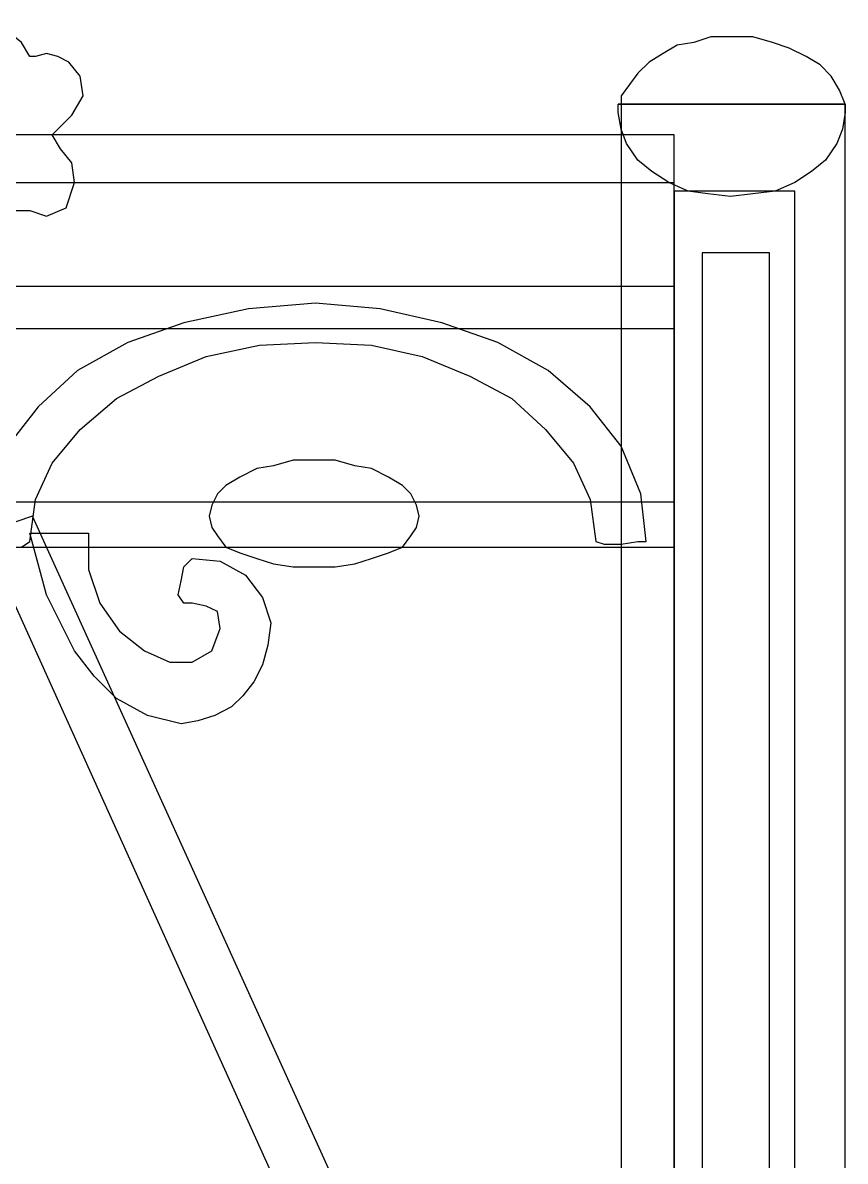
# Model space of a CAD drawing. Header units: centimetres. Extents: x -54 to 52, y -47 to 8.
# Drawn here: x 32.32 to 51.92, y -19.52 to 7.6 of the extents above; entities that cross this region are included whole.
import ezdxf

# ---------------------------------------------------------------- set-up
doc = ezdxf.new("R2010")
doc.units = ezdxf.units.CM
doc.header["$MEASUREMENT"] = 0
doc.layers.add('layer 1', color=7, linetype='Continuous')

msp = doc.modelspace()

# ---------------------------------------------------------------- linework, layer by layer
at = {"layer": 'layer 1', "color": 108}
for points, knots in [([(33.02292, 4.92464), (33.02292, 4.92464), (33.22327, 4.59073), (33.22327, 4.59073), (33.22327, 4.59073), (33.22327, 4.59073), (33.4904, 4.25681), (33.4904, 4.25681), (33.4904, 4.25681), (33.4904, 4.25681), (33.55718, 3.78933), (33.55718, 3.78933), (33.55718, 3.78933), (33.55718, 3.78933), (33.35684, 3.18828), (33.35684, 3.18828), (33.35684, 3.18828), (33.35684, 3.18828), (32.88935, 2.98793), (32.88935, 2.98793), (32.88935, 2.98793), (32.88935, 2.98793), (32.48865, 3.1215), (32.48865, 3.1215), (32.48865, 3.1215), (32.48865, 3.1215), (32.15474, 3.1215), (32.15474, 3.1215), (32.15474, 3.1215), (32.15474, 3.1215), (32.02117, 2.78758), (32.02117, 2.78758), (32.02117, 2.78758), (32.02117, 2.78758), (31.75404, 2.38688), (31.75404, 2.38688), (31.75404, 2.38688), (31.75404, 2.38688), (31.35334, 2.3201), (31.35334, 2.3201), (31.35334, 2.3201), (31.35334, 2.3201), (30.88586, 2.52045), (30.88586, 2.52045), (30.88586, 2.52045), (30.88586, 2.52045), (30.48516, 2.85436), (30.48516, 2.85436), (30.48516, 2.85436), (30.48516, 2.85436), (29.81733, 2.52045), (29.81733, 2.52045), (29.81733, 2.52045), (29.81733, 2.52045), (29.28306, 2.52045), (29.28306, 2.52045), (29.28306, 2.52045), (29.28306, 2.52045), (29.01593, 2.98793), (29.01593, 2.98793), (29.01593, 2.98793), (29.01593, 2.98793), (29.1495, 3.78933), (29.1495, 3.78933), (29.1495, 3.78933), (29.1495, 3.78933), (28.48167, 4.05646), (28.48167, 4.05646), (28.48167, 4.05646), (28.48167, 4.05646), (28.14775, 4.39038), (28.14775, 4.39038), (28.14775, 4.39038), (28.14775, 4.39038), (28.01418, 4.72429), (28.01418, 4.72429), (28.01418, 4.72429), (28.01418, 4.72429), (28.08097, 5.05821), (28.08097, 5.05821), (28.08097, 5.05821), (28.08097, 5.05821), (28.3481, 5.39212), (28.3481, 5.39212), (28.3481, 5.39212), (28.3481, 5.39212), (28.61523, 5.65926), (28.61523, 5.65926), (28.61523, 5.65926), (28.61523, 5.65926), (28.88236, 5.79282), (28.88236, 5.79282), (28.88236, 5.79282), (28.88236, 5.79282), (29.1495, 5.85961), (29.1495, 5.85961), (29.1495, 5.85961), (29.1495, 5.85961), (28.94915, 6.32709), (28.94915, 6.32709), (28.94915, 6.32709), (28.94915, 6.32709), (28.88236, 6.72779), (28.88236, 6.72779), (28.88236, 6.72779), (28.88236, 6.72779), (28.94915, 7.0617), (28.94915, 7.0617), (28.94915, 7.0617), (28.94915, 7.0617), (29.1495, 7.26205), (29.1495, 7.26205), (29.1495, 7.26205), (29.1495, 7.26205), (29.41663, 7.32883), (29.41663, 7.32883), (29.41663, 7.32883), (29.41663, 7.32883), (29.75055, 7.32883), (29.75055, 7.32883), (29.75055, 7.32883), (29.75055, 7.32883), (30.21803, 7.26205), (30.21803, 7.26205), (30.21803, 7.26205), (30.21803, 7.26205), (30.68551, 6.99492), (30.68551, 6.99492), (30.68551, 6.99492), (30.68551, 6.99492), (30.81908, 7.19527), (30.81908, 7.19527), (30.81908, 7.19527), (30.81908, 7.19527), (31.01943, 7.39562), (31.01943, 7.39562), (31.01943, 7.39562), (31.01943, 7.39562), (31.28656, 7.52918), (31.28656, 7.52918), (31.28656, 7.52918), (31.28656, 7.52918), (31.55369, 7.59597), (31.55369, 7.59597), (31.55369, 7.59597), (31.55369, 7.59597), (31.68726, 7.52918), (31.68726, 7.52918), (31.68726, 7.52918), (31.68726, 7.52918), (31.95439, 7.39562), (31.95439, 7.39562), (31.95439, 7.39562), (31.95439, 7.39562), (32.2883, 7.12849), (32.2883, 7.12849), (32.2883, 7.12849), (32.2883, 7.12849), (32.48865, 6.79457), (32.48865, 6.79457), (32.48865, 6.79457), (32.48865, 6.79457), (32.62222, 6.79457), (32.62222, 6.79457), (32.62222, 6.79457), (32.62222, 6.79457), (32.88935, 6.86135), (32.88935, 6.86135), (32.88935, 6.86135), (32.88935, 6.86135), (33.15649, 6.79457), (33.15649, 6.79457), (33.15649, 6.79457), (33.15649, 6.79457), (33.42362, 6.661), (33.42362, 6.661), (33.42362, 6.661), (33.42362, 6.661), (33.69075, 6.32709), (33.69075, 6.32709), (33.69075, 6.32709), (33.69075, 6.32709), (33.75753, 5.85961), (33.75753, 5.85961), (33.75753, 5.85961), (33.75753, 5.85961), (33.4904, 5.39212), (33.4904, 5.39212), (33.4904, 5.39212), (33.4904, 5.39212), (33.02292, 4.92464), (33.02292, 4.92464)], [0, 0, 0, 0, 0.02083333, 0.02083333, 0.02083333, 0.02083333, 0.04166667, 0.04166667, 0.04166667, 0.04166667, 0.0625, 0.0625, 0.0625, 0.0625, 0.08333333, 0.08333333, 0.08333333, 0.08333333, 0.10416667, 0.10416667, 0.10416667, 0.10416667, 0.125, 0.125, 0.125, 0.125, 0.14583333, 0.14583333, 0.14583333, 0.14583333, 0.16666667, 0.16666667, 0.16666667, 0.16666667, 0.1875, 0.1875, 0.1875, 0.1875, 0.20833333, 0.20833333, 0.20833333, 0.20833333, 0.22916667, 0.22916667, 0.22916667, 0.22916667, 0.25, 0.25, 0.25, 0.25, 0.27083333, 0.27083333, 0.27083333, 0.27083333, 0.29166667, 0.29166667, 0.29166667, 0.29166667, 0.3125, 0.3125, 0.3125, 0.3125, 0.33333333, 0.33333333, 0.33333333, 0.33333333, 0.35416667, 0.35416667, 0.35416667, 0.35416667, 0.375, 0.375, 0.375, 0.375, 0.39583333, 0.39583333, 0.39583333, 0.39583333, 0.41666667, 0.41666667, 0.41666667, 0.41666667, 0.4375, 0.4375, 0.4375, 0.4375, 0.45833333, 0.45833333, 0.45833333, 0.45833333, 0.47916667, 0.47916667, 0.47916667, 0.47916667, 0.5, 0.5, 0.5, 0.5, 0.52083333, 0.52083333, 0.52083333, 0.52083333, 0.54166667, 0.54166667, 0.54166667, 0.54166667, 0.5625, 0.5625, 0.5625, 0.5625, 0.58333333, 0.58333333, 0.58333333, 0.58333333, 0.60416667, 0.60416667, 0.60416667, 0.60416667, 0.625, 0.625, 0.625, 0.625, 0.64583333, 0.64583333, 0.64583333, 0.64583333, 0.66666667, 0.66666667, 0.66666667, 0.66666667, 0.6875, 0.6875, 0.6875, 0.6875, 0.70833333, 0.70833333, 0.70833333, 0.70833333, 0.72916667, 0.72916667, 0.72916667, 0.72916667, 0.75, 0.75, 0.75, 0.75, 0.77083333, 0.77083333, 0.77083333, 0.77083333, 0.79166667, 0.79166667, 0.79166667, 0.79166667, 0.8125, 0.8125, 0.8125, 0.8125, 0.83333333, 0.83333333, 0.83333333, 0.83333333, 0.85416667, 0.85416667, 0.85416667, 0.85416667, 0.875, 0.875, 0.875, 0.875, 0.89583333, 0.89583333, 0.89583333, 0.89583333, 0.91666667, 0.91666667, 0.91666667, 0.91666667, 0.9375, 0.9375, 0.9375, 0.9375, 0.95833333, 0.95833333, 0.95833333, 0.95833333, 0.97916667, 0.97916667, 0.97916667, 0.97916667, 1, 1, 1, 1]), ([(49.18444, 7.26205), (49.18444, 7.26205), (49.71871, 7.26205), (49.71871, 7.26205), (49.71871, 7.26205), (49.71871, 7.26205), (50.18619, 7.12849), (50.18619, 7.12849), (50.18619, 7.12849), (50.18619, 7.12849), (50.58689, 6.99492), (50.58689, 6.99492), (50.58689, 6.99492), (50.58689, 6.99492), (50.98758, 6.79457), (50.98758, 6.79457), (50.98758, 6.79457), (50.98758, 6.79457), (51.3215, 6.59422), (51.3215, 6.59422), (51.3215, 6.59422), (51.3215, 6.59422), (51.58863, 6.32709), (51.58863, 6.32709), (51.58863, 6.32709), (51.58863, 6.32709), (51.78898, 5.99317), (51.78898, 5.99317), (51.78898, 5.99317), (51.78898, 5.99317), (51.92255, 5.65926), (51.92255, 5.65926), (51.92255, 5.65926), (51.92255, 5.65926), (51.92255, 5.65926), (51.92255, 5.65926), (51.92255, 5.65926), (51.92255, 5.65926), (51.92255, 5.65926), (51.92255, 5.65926), (51.92255, 5.65926), (51.92255, 5.65926), (51.92255, 5.65926), (51.92255, 5.65926), (51.92255, 5.65926), (51.92255, 5.65926), (51.92255, 5.65926), (51.92255, 5.65926), (51.92255, 5.65926), (51.92255, 5.65926), (46.51311, 5.65926), (46.51311, 5.65926), (46.51311, 5.65926), (46.51311, 5.65926), (46.5799, 5.65926), (46.5799, 5.65926), (46.5799, 5.65926), (46.5799, 5.65926), (46.5799, 5.72604), (46.5799, 5.72604), (46.5799, 5.72604), (46.5799, 5.72604), (46.5799, 5.79282), (46.5799, 5.79282), (46.5799, 5.79282), (46.5799, 5.79282), (46.5799, 5.85961), (46.5799, 5.85961), (46.5799, 5.85961), (46.5799, 5.85961), (46.78025, 6.12674), (46.78025, 6.12674), (46.78025, 6.12674), (46.78025, 6.12674), (46.9806, 6.39387), (46.9806, 6.39387), (46.9806, 6.39387), (46.9806, 6.39387), (47.24773, 6.661), (47.24773, 6.661), (47.24773, 6.661), (47.24773, 6.661), (47.58164, 6.86135), (47.58164, 6.86135), (47.58164, 6.86135), (47.58164, 6.86135), (47.91556, 7.0617), (47.91556, 7.0617), (47.91556, 7.0617), (47.91556, 7.0617), (48.31626, 7.12849), (48.31626, 7.12849), (48.31626, 7.12849), (48.31626, 7.12849), (48.71696, 7.26205), (48.71696, 7.26205), (48.71696, 7.26205), (48.71696, 7.26205), (49.18444, 7.26205), (49.18444, 7.26205), (49.18444, 7.26205), (49.18444, 7.26205), (49.18444, 7.26205), (49.18444, 7.26205)], [0, 0, 0, 0, 0.03846154, 0.03846154, 0.03846154, 0.03846154, 0.07692308, 0.07692308, 0.07692308, 0.07692308, 0.11538462, 0.11538462, 0.11538462, 0.11538462, 0.15384615, 0.15384615, 0.15384615, 0.15384615, 0.19230769, 0.19230769, 0.19230769, 0.19230769, 0.23076923, 0.23076923, 0.23076923, 0.23076923, 0.26923077, 0.26923077, 0.26923077, 0.26923077, 0.30769231, 0.30769231, 0.30769231, 0.30769231, 0.34615385, 0.34615385, 0.34615385, 0.34615385, 0.38461538, 0.38461538, 0.38461538, 0.38461538, 0.42307692, 0.42307692, 0.42307692, 0.42307692, 0.46153846, 0.46153846, 0.46153846, 0.46153846, 0.5, 0.5, 0.5, 0.5, 0.53846154, 0.53846154, 0.53846154, 0.53846154, 0.57692308, 0.57692308, 0.57692308, 0.57692308, 0.61538462, 0.61538462, 0.61538462, 0.61538462, 0.65384615, 0.65384615, 0.65384615, 0.65384615, 0.69230769, 0.69230769, 0.69230769, 0.69230769, 0.73076923, 0.73076923, 0.73076923, 0.73076923, 0.76923077, 0.76923077, 0.76923077, 0.76923077, 0.80769231, 0.80769231, 0.80769231, 0.80769231, 0.84615385, 0.84615385, 0.84615385, 0.84615385, 0.88461538, 0.88461538, 0.88461538, 0.88461538, 0.92307692, 0.92307692, 0.92307692, 0.92307692, 0.96153846, 0.96153846, 0.96153846, 0.96153846, 1, 1, 1, 1]), ([(51.92255, 5.65926), (51.92255, 5.65926), (46.51311, 5.65926), (46.51311, 5.65926), (46.51311, 5.65926), (46.51311, 5.65926), (46.51311, 5.59247), (46.51311, 5.59247), (46.51311, 5.59247), (46.51311, 5.59247), (46.51311, 5.52569), (46.51311, 5.52569), (46.51311, 5.52569), (46.51311, 5.52569), (46.51311, 5.52569), (46.51311, 5.52569), (46.51311, 5.52569), (46.51311, 5.52569), (46.51311, 5.45891), (46.51311, 5.45891), (46.51311, 5.45891), (46.51311, 5.45891), (46.5799, 5.05821), (46.5799, 5.05821), (46.5799, 5.05821), (46.5799, 5.05821), (46.71346, 4.72429), (46.71346, 4.72429), (46.71346, 4.72429), (46.71346, 4.72429), (46.9806, 4.32359), (46.9806, 4.32359), (46.9806, 4.32359), (46.9806, 4.32359), (47.31451, 4.05646), (47.31451, 4.05646), (47.31451, 4.05646), (47.31451, 4.05646), (47.71521, 3.78933), (47.71521, 3.78933), (47.71521, 3.78933), (47.71521, 3.78933), (48.18269, 3.58898), (48.18269, 3.58898), (48.18269, 3.58898), (48.18269, 3.58898), (48.65017, 3.5222), (48.65017, 3.5222), (48.65017, 3.5222), (48.65017, 3.5222), (49.18444, 3.45541), (49.18444, 3.45541), (49.18444, 3.45541), (49.18444, 3.45541), (49.71871, 3.5222), (49.71871, 3.5222), (49.71871, 3.5222), (49.71871, 3.5222), (50.25297, 3.58898), (50.25297, 3.58898), (50.25297, 3.58898), (50.25297, 3.58898), (50.72045, 3.78933), (50.72045, 3.78933), (50.72045, 3.78933), (50.72045, 3.78933), (51.12115, 4.05646), (51.12115, 4.05646), (51.12115, 4.05646), (51.12115, 4.05646), (51.45507, 4.32359), (51.45507, 4.32359), (51.45507, 4.32359), (51.45507, 4.32359), (51.7222, 4.72429), (51.7222, 4.72429), (51.7222, 4.72429), (51.7222, 4.72429), (51.85577, 5.05821), (51.85577, 5.05821), (51.85577, 5.05821), (51.85577, 5.05821), (51.92255, 5.45891), (51.92255, 5.45891), (51.92255, 5.45891), (51.92255, 5.45891), (51.92255, 5.52569), (51.92255, 5.52569), (51.92255, 5.52569), (51.92255, 5.52569), (51.92255, 5.52569), (51.92255, 5.52569), (51.92255, 5.52569), (51.92255, 5.52569), (51.92255, 5.59247), (51.92255, 5.59247), (51.92255, 5.59247), (51.92255, 5.59247), (51.92255, 5.65926), (51.92255, 5.65926)], [0, 0, 0, 0, 0.04, 0.04, 0.04, 0.04, 0.08, 0.08, 0.08, 0.08, 0.12, 0.12, 0.12, 0.12, 0.16, 0.16, 0.16, 0.16, 0.2, 0.2, 0.2, 0.2, 0.24, 0.24, 0.24, 0.24, 0.28, 0.28, 0.28, 0.28, 0.32, 0.32, 0.32, 0.32, 0.36, 0.36, 0.36, 0.36, 0.4, 0.4, 0.4, 0.4, 0.44, 0.44, 0.44, 0.44, 0.48, 0.48, 0.48, 0.48, 0.52, 0.52, 0.52, 0.52, 0.56, 0.56, 0.56, 0.56, 0.6, 0.6, 0.6, 0.6, 0.64, 0.64, 0.64, 0.64, 0.68, 0.68, 0.68, 0.68, 0.72, 0.72, 0.72, 0.72, 0.76, 0.76, 0.76, 0.76, 0.8, 0.8, 0.8, 0.8, 0.84, 0.84, 0.84, 0.84, 0.88, 0.88, 0.88, 0.88, 0.92, 0.92, 0.92, 0.92, 0.96, 0.96, 0.96, 0.96, 1, 1, 1, 1]), ([(46.5799, 5.65926), (46.5799, 5.65926), (51.92255, 5.65926), (51.92255, 5.65926), (51.92255, 5.65926), (51.92255, 5.65926), (51.92255, -46.63195), (51.92255, -46.63195), (51.92255, -46.63195), (51.92255, -46.63195), (46.5799, -46.63195), (46.5799, -46.63195), (46.5799, -46.63195), (46.5799, -46.63195), (46.5799, 5.65926), (46.5799, 5.65926)], [0, 0, 0, 0, 0.25, 0.25, 0.25, 0.25, 0.5, 0.5, 0.5, 0.5, 0.75, 0.75, 0.75, 0.75, 1, 1, 1, 1]), ([(-49.58783, 4.92464), (-49.58783, 4.92464), (47.84878, 4.92464), (47.84878, 4.92464), (47.84878, 4.92464), (47.84878, 4.92464), (47.84878, 3.78933), (47.84878, 3.78933), (47.84878, 3.78933), (47.84878, 3.78933), (-49.58783, 3.78933), (-49.58783, 3.78933), (-49.58783, 3.78933), (-49.58783, 3.78933), (-49.58783, 4.92464), (-49.58783, 4.92464)], [0, 0, 0, 0, 0.25, 0.25, 0.25, 0.25, 0.5, 0.5, 0.5, 0.5, 0.75, 0.75, 0.75, 0.75, 1, 1, 1, 1]), ([(46.5799, 4.92464), (46.5799, 4.92464), (47.84878, 4.92464), (47.84878, 4.92464), (47.84878, 4.92464), (47.84878, 4.92464), (47.84878, -46.63195), (47.84878, -46.63195), (47.84878, -46.63195), (47.84878, -46.63195), (46.5799, -46.63195), (46.5799, -46.63195), (46.5799, -46.63195), (46.5799, -46.63195), (46.5799, 4.92464), (46.5799, 4.92464)], [0, 0, 0, 0, 0.25, 0.25, 0.25, 0.25, 0.5, 0.5, 0.5, 0.5, 0.75, 0.75, 0.75, 0.75, 1, 1, 1, 1]), ([(-49.58783, 1.31835), (-49.58783, 1.31835), (47.84878, 1.31835), (47.84878, 1.31835), (47.84878, 1.31835), (47.84878, 1.31835), (47.84878, 0.3166), (47.84878, 0.3166), (47.84878, 0.3166), (47.84878, 0.3166), (-49.58783, 0.3166), (-49.58783, 0.3166), (-49.58783, 0.3166), (-49.58783, 0.3166), (-49.58783, 1.31835), (-49.58783, 1.31835)], [0, 0, 0, 0, 0.25, 0.25, 0.25, 0.25, 0.5, 0.5, 0.5, 0.5, 0.75, 0.75, 0.75, 0.75, 1, 1, 1, 1]), ([(39.30053, 0.91765), (39.30053, 0.91765), (40.83655, 0.78409), (40.83655, 0.78409), (40.83655, 0.78409), (40.83655, 0.78409), (42.30578, 0.45017), (42.30578, 0.45017), (42.30578, 0.45017), (42.30578, 0.45017), (43.64144, -0.01731), (43.64144, -0.01731), (43.64144, -0.01731), (43.64144, -0.01731), (44.84354, -0.68514), (44.84354, -0.68514), (44.84354, -0.68514), (44.84354, -0.68514), (45.84528, -1.55332), (45.84528, -1.55332), (45.84528, -1.55332), (45.84528, -1.55332), (46.5799, -2.48829), (46.5799, -2.48829), (46.5799, -2.48829), (46.5799, -2.48829), (47.04738, -3.6236), (47.04738, -3.6236), (47.04738, -3.6236), (47.04738, -3.6236), (47.18095, -4.75891), (47.18095, -4.75891), (47.18095, -4.75891), (47.18095, -4.75891), (47.18095, -4.75891), (47.18095, -4.75891), (47.18095, -4.75891), (47.18095, -4.75891), (47.18095, -4.75891), (47.18095, -4.75891), (47.18095, -4.75891), (47.18095, -4.75891), (47.18095, -4.75891), (47.18095, -4.75891), (47.18095, -4.75891), (47.18095, -4.75891), (47.18095, -4.75891), (47.18095, -4.75891), (47.18095, -4.75891), (47.18095, -4.75891), (46.9806, -4.75891), (46.9806, -4.75891), (46.9806, -4.75891), (46.9806, -4.75891), (46.5799, -4.8257), (46.5799, -4.8257), (46.5799, -4.8257), (46.5799, -4.8257), (46.1792, -4.8257), (46.1792, -4.8257), (46.1792, -4.8257), (46.1792, -4.8257), (45.97885, -4.75891), (45.97885, -4.75891), (45.97885, -4.75891), (45.97885, -4.75891), (45.84528, -3.75717), (45.84528, -3.75717), (45.84528, -3.75717), (45.84528, -3.75717), (45.44458, -2.88899), (45.44458, -2.88899), (45.44458, -2.88899), (45.44458, -2.88899), (44.77675, -2.08759), (44.77675, -2.08759), (44.77675, -2.08759), (44.77675, -2.08759), (43.97535, -1.35297), (43.97535, -1.35297), (43.97535, -1.35297), (43.97535, -1.35297), (42.97361, -0.81871), (42.97361, -0.81871), (42.97361, -0.81871), (42.97361, -0.81871), (41.83829, -0.35123), (41.83829, -0.35123), (41.83829, -0.35123), (41.83829, -0.35123), (40.6362, -0.08409), (40.6362, -0.08409), (40.6362, -0.08409), (40.6362, -0.08409), (39.30053, -0.01731), (39.30053, -0.01731), (39.30053, -0.01731), (39.30053, -0.01731), (37.96487, -0.08409), (37.96487, -0.08409), (37.96487, -0.08409), (37.96487, -0.08409), (36.69599, -0.35123), (36.69599, -0.35123), (36.69599, -0.35123), (36.69599, -0.35123), (35.56068, -0.81871), (35.56068, -0.81871), (35.56068, -0.81871), (35.56068, -0.81871), (34.55893, -1.35297), (34.55893, -1.35297), (34.55893, -1.35297), (34.55893, -1.35297), (33.69075, -2.08759), (33.69075, -2.08759), (33.69075, -2.08759), (33.69075, -2.08759), (33.02292, -2.88899), (33.02292, -2.88899), (33.02292, -2.88899), (33.02292, -2.88899), (32.62222, -3.75717), (32.62222, -3.75717), (32.62222, -3.75717), (32.62222, -3.75717), (32.48865, -4.75891), (32.48865, -4.75891), (32.48865, -4.75891), (32.48865, -4.75891), (32.2883, -4.89248), (32.2883, -4.89248), (32.2883, -4.89248), (32.2883, -4.89248), (31.95439, -4.89248), (31.95439, -4.89248), (31.95439, -4.89248), (31.95439, -4.89248), (31.55369, -4.89248), (31.55369, -4.89248), (31.55369, -4.89248), (31.55369, -4.89248), (31.35334, -4.89248), (31.35334, -4.89248), (31.35334, -4.89248), (31.35334, -4.89248), (31.35334, -4.8257), (31.35334, -4.8257), (31.35334, -4.8257), (31.35334, -4.8257), (31.35334, -4.75891), (31.35334, -4.75891), (31.35334, -4.75891), (31.35334, -4.75891), (31.35334, -4.75891), (31.35334, -4.75891), (31.35334, -4.75891), (31.35334, -4.75891), (31.35334, -4.75891), (31.35334, -4.75891), (31.35334, -4.75891), (31.35334, -4.75891), (31.48691, -3.6236), (31.48691, -3.6236), (31.48691, -3.6236), (31.48691, -3.6236), (31.95439, -2.48829), (31.95439, -2.48829), (31.95439, -2.48829), (31.95439, -2.48829), (32.689, -1.55332), (32.689, -1.55332), (32.689, -1.55332), (32.689, -1.55332), (33.62397, -0.68514), (33.62397, -0.68514), (33.62397, -0.68514), (33.62397, -0.68514), (34.82606, -0.01731), (34.82606, -0.01731), (34.82606, -0.01731), (34.82606, -0.01731), (36.16173, 0.45017), (36.16173, 0.45017), (36.16173, 0.45017), (36.16173, 0.45017), (37.69774, 0.78409), (37.69774, 0.78409), (37.69774, 0.78409), (37.69774, 0.78409), (39.30053, 0.91765), (39.30053, 0.91765)], [0, 0, 0, 0, 0.02083333, 0.02083333, 0.02083333, 0.02083333, 0.04166667, 0.04166667, 0.04166667, 0.04166667, 0.0625, 0.0625, 0.0625, 0.0625, 0.08333333, 0.08333333, 0.08333333, 0.08333333, 0.10416667, 0.10416667, 0.10416667, 0.10416667, 0.125, 0.125, 0.125, 0.125, 0.14583333, 0.14583333, 0.14583333, 0.14583333, 0.16666667, 0.16666667, 0.16666667, 0.16666667, 0.1875, 0.1875, 0.1875, 0.1875, 0.20833333, 0.20833333, 0.20833333, 0.20833333, 0.22916667, 0.22916667, 0.22916667, 0.22916667, 0.25, 0.25, 0.25, 0.25, 0.27083333, 0.27083333, 0.27083333, 0.27083333, 0.29166667, 0.29166667, 0.29166667, 0.29166667, 0.3125, 0.3125, 0.3125, 0.3125, 0.33333333, 0.33333333, 0.33333333, 0.33333333, 0.35416667, 0.35416667, 0.35416667, 0.35416667, 0.375, 0.375, 0.375, 0.375, 0.39583333, 0.39583333, 0.39583333, 0.39583333, 0.41666667, 0.41666667, 0.41666667, 0.41666667, 0.4375, 0.4375, 0.4375, 0.4375, 0.45833333, 0.45833333, 0.45833333, 0.45833333, 0.47916667, 0.47916667, 0.47916667, 0.47916667, 0.5, 0.5, 0.5, 0.5, 0.52083333, 0.52083333, 0.52083333, 0.52083333, 0.54166667, 0.54166667, 0.54166667, 0.54166667, 0.5625, 0.5625, 0.5625, 0.5625, 0.58333333, 0.58333333, 0.58333333, 0.58333333, 0.60416667, 0.60416667, 0.60416667, 0.60416667, 0.625, 0.625, 0.625, 0.625, 0.64583333, 0.64583333, 0.64583333, 0.64583333, 0.66666667, 0.66666667, 0.66666667, 0.66666667, 0.6875, 0.6875, 0.6875, 0.6875, 0.70833333, 0.70833333, 0.70833333, 0.70833333, 0.72916667, 0.72916667, 0.72916667, 0.72916667, 0.75, 0.75, 0.75, 0.75, 0.77083333, 0.77083333, 0.77083333, 0.77083333, 0.79166667, 0.79166667, 0.79166667, 0.79166667, 0.8125, 0.8125, 0.8125, 0.8125, 0.83333333, 0.83333333, 0.83333333, 0.83333333, 0.85416667, 0.85416667, 0.85416667, 0.85416667, 0.875, 0.875, 0.875, 0.875, 0.89583333, 0.89583333, 0.89583333, 0.89583333, 0.91666667, 0.91666667, 0.91666667, 0.91666667, 0.9375, 0.9375, 0.9375, 0.9375, 0.95833333, 0.95833333, 0.95833333, 0.95833333, 0.97916667, 0.97916667, 0.97916667, 0.97916667, 1, 1, 1, 1]), ([(39.30053, -2.8222), (39.30053, -2.8222), (39.76802, -2.8222), (39.76802, -2.8222), (39.76802, -2.8222), (39.76802, -2.8222), (40.2355, -2.95577), (40.2355, -2.95577), (40.2355, -2.95577), (40.2355, -2.95577), (40.6362, -3.02255), (40.6362, -3.02255), (40.6362, -3.02255), (40.6362, -3.02255), (41.0369, -3.2229), (41.0369, -3.2229), (41.0369, -3.2229), (41.0369, -3.2229), (41.37081, -3.42325), (41.37081, -3.42325), (41.37081, -3.42325), (41.37081, -3.42325), (41.57116, -3.6236), (41.57116, -3.6236), (41.57116, -3.6236), (41.57116, -3.6236), (41.70473, -3.89073), (41.70473, -3.89073), (41.70473, -3.89073), (41.70473, -3.89073), (41.77151, -4.15787), (41.77151, -4.15787), (41.77151, -4.15787), (41.77151, -4.15787), (41.70473, -4.425), (41.70473, -4.425), (41.70473, -4.425), (41.70473, -4.425), (41.57116, -4.62535), (41.57116, -4.62535), (41.57116, -4.62535), (41.57116, -4.62535), (41.37081, -4.89248), (41.37081, -4.89248), (41.37081, -4.89248), (41.37081, -4.89248), (41.0369, -5.02605), (41.0369, -5.02605), (41.0369, -5.02605), (41.0369, -5.02605), (40.6362, -5.15961), (40.6362, -5.15961), (40.6362, -5.15961), (40.6362, -5.15961), (40.2355, -5.29318), (40.2355, -5.29318), (40.2355, -5.29318), (40.2355, -5.29318), (39.76802, -5.35996), (39.76802, -5.35996), (39.76802, -5.35996), (39.76802, -5.35996), (39.30053, -5.35996), (39.30053, -5.35996), (39.30053, -5.35996), (39.30053, -5.35996), (38.76627, -5.35996), (38.76627, -5.35996), (38.76627, -5.35996), (38.76627, -5.35996), (38.29879, -5.29318), (38.29879, -5.29318), (38.29879, -5.29318), (38.29879, -5.29318), (37.89809, -5.15961), (37.89809, -5.15961), (37.89809, -5.15961), (37.89809, -5.15961), (37.49739, -5.02605), (37.49739, -5.02605), (37.49739, -5.02605), (37.49739, -5.02605), (37.16347, -4.89248), (37.16347, -4.89248), (37.16347, -4.89248), (37.16347, -4.89248), (36.96312, -4.62535), (36.96312, -4.62535), (36.96312, -4.62535), (36.96312, -4.62535), (36.82956, -4.425), (36.82956, -4.425), (36.82956, -4.425), (36.82956, -4.425), (36.76278, -4.15787), (36.76278, -4.15787), (36.76278, -4.15787), (36.76278, -4.15787), (36.82956, -3.89073), (36.82956, -3.89073), (36.82956, -3.89073), (36.82956, -3.89073), (36.96312, -3.6236), (36.96312, -3.6236), (36.96312, -3.6236), (36.96312, -3.6236), (37.16347, -3.42325), (37.16347, -3.42325), (37.16347, -3.42325), (37.16347, -3.42325), (37.49739, -3.2229), (37.49739, -3.2229), (37.49739, -3.2229), (37.49739, -3.2229), (37.89809, -3.02255), (37.89809, -3.02255), (37.89809, -3.02255), (37.89809, -3.02255), (38.29879, -2.95577), (38.29879, -2.95577), (38.29879, -2.95577), (38.29879, -2.95577), (38.76627, -2.8222), (38.76627, -2.8222), (38.76627, -2.8222), (38.76627, -2.8222), (39.30053, -2.8222), (39.30053, -2.8222)], [0, 0, 0, 0, 0.03125, 0.03125, 0.03125, 0.03125, 0.0625, 0.0625, 0.0625, 0.0625, 0.09375, 0.09375, 0.09375, 0.09375, 0.125, 0.125, 0.125, 0.125, 0.15625, 0.15625, 0.15625, 0.15625, 0.1875, 0.1875, 0.1875, 0.1875, 0.21875, 0.21875, 0.21875, 0.21875, 0.25, 0.25, 0.25, 0.25, 0.28125, 0.28125, 0.28125, 0.28125, 0.3125, 0.3125, 0.3125, 0.3125, 0.34375, 0.34375, 0.34375, 0.34375, 0.375, 0.375, 0.375, 0.375, 0.40625, 0.40625, 0.40625, 0.40625, 0.4375, 0.4375, 0.4375, 0.4375, 0.46875, 0.46875, 0.46875, 0.46875, 0.5, 0.5, 0.5, 0.5, 0.53125, 0.53125, 0.53125, 0.53125, 0.5625, 0.5625, 0.5625, 0.5625, 0.59375, 0.59375, 0.59375, 0.59375, 0.625, 0.625, 0.625, 0.625, 0.65625, 0.65625, 0.65625, 0.65625, 0.6875, 0.6875, 0.6875, 0.6875, 0.71875, 0.71875, 0.71875, 0.71875, 0.75, 0.75, 0.75, 0.75, 0.78125, 0.78125, 0.78125, 0.78125, 0.8125, 0.8125, 0.8125, 0.8125, 0.84375, 0.84375, 0.84375, 0.84375, 0.875, 0.875, 0.875, 0.875, 0.90625, 0.90625, 0.90625, 0.90625, 0.9375, 0.9375, 0.9375, 0.9375, 0.96875, 0.96875, 0.96875, 0.96875, 1, 1, 1, 1]), ([(-49.58783, -3.82395), (-49.58783, -3.82395), (47.84878, -3.82395), (47.84878, -3.82395), (47.84878, -3.82395), (47.84878, -3.82395), (47.84878, -4.89248), (47.84878, -4.89248), (47.84878, -4.89248), (47.84878, -4.89248), (-49.58783, -4.89248), (-49.58783, -4.89248), (-49.58783, -4.89248), (-49.58783, -4.89248), (-49.58783, -3.82395), (-49.58783, -3.82395)], [0, 0, 0, 0, 0.25, 0.25, 0.25, 0.25, 0.5, 0.5, 0.5, 0.5, 0.75, 0.75, 0.75, 0.75, 1, 1, 1, 1]), ([(31.35334, -4.55857), (31.35334, -4.55857), (32.55544, -4.15787), (32.55544, -4.15787), (32.55544, -4.15787), (32.55544, -4.15787), (47.3813, -36.81482), (47.3813, -36.81482), (47.3813, -36.81482), (47.3813, -36.81482), (46.11242, -37.21552), (46.11242, -37.21552), (46.11242, -37.21552), (46.11242, -37.21552), (31.35334, -4.55857), (31.35334, -4.55857)], [0, 0, 0, 0, 0.25, 0.25, 0.25, 0.25, 0.5, 0.5, 0.5, 0.5, 0.75, 0.75, 0.75, 0.75, 1, 1, 1, 1]), ([(36.09494, -9.09982), (36.09494, -9.09982), (36.49564, -9.03304), (36.49564, -9.03304), (36.49564, -9.03304), (36.49564, -9.03304), (36.89634, -8.89947), (36.89634, -8.89947), (36.89634, -8.89947), (36.89634, -8.89947), (37.29704, -8.69912), (37.29704, -8.69912), (37.29704, -8.69912), (37.29704, -8.69912), (37.56417, -8.43199), (37.56417, -8.43199), (37.56417, -8.43199), (37.56417, -8.43199), (37.83131, -8.09807), (37.83131, -8.09807), (37.83131, -8.09807), (37.83131, -8.09807), (38.03166, -7.69737), (38.03166, -7.69737), (38.03166, -7.69737), (38.03166, -7.69737), (38.16522, -7.22989), (38.16522, -7.22989), (38.16522, -7.22989), (38.16522, -7.22989), (38.232, -6.69563), (38.232, -6.69563), (38.232, -6.69563), (38.232, -6.69563), (38.03166, -6.09458), (38.03166, -6.09458), (38.03166, -6.09458), (38.03166, -6.09458), (37.63096, -5.56031), (37.63096, -5.56031), (37.63096, -5.56031), (37.63096, -5.56031), (37.02991, -5.2264), (37.02991, -5.2264), (37.02991, -5.2264), (37.02991, -5.2264), (36.36208, -5.15961), (36.36208, -5.15961), (36.36208, -5.15961), (36.36208, -5.15961), (36.16173, -5.35996), (36.16173, -5.35996), (36.16173, -5.35996), (36.16173, -5.35996), (36.09494, -5.69388), (36.09494, -5.69388), (36.09494, -5.69388), (36.09494, -5.69388), (36.02816, -6.02779), (36.02816, -6.02779), (36.02816, -6.02779), (36.02816, -6.02779), (36.16173, -6.22814), (36.16173, -6.22814), (36.16173, -6.22814), (36.16173, -6.22814), (36.36208, -6.22814), (36.36208, -6.22814), (36.36208, -6.22814), (36.36208, -6.22814), (36.69599, -6.29493), (36.69599, -6.29493), (36.69599, -6.29493), (36.69599, -6.29493), (36.96312, -6.42849), (36.96312, -6.42849), (36.96312, -6.42849), (36.96312, -6.42849), (37.02991, -6.82919), (37.02991, -6.82919), (37.02991, -6.82919), (37.02991, -6.82919), (36.82956, -7.36346), (36.82956, -7.36346), (36.82956, -7.36346), (36.82956, -7.36346), (36.36208, -7.63059), (36.36208, -7.63059), (36.36208, -7.63059), (36.36208, -7.63059), (35.82781, -7.63059), (35.82781, -7.63059), (35.82781, -7.63059), (35.82781, -7.63059), (35.22676, -7.36346), (35.22676, -7.36346), (35.22676, -7.36346), (35.22676, -7.36346), (34.62571, -6.89598), (34.62571, -6.89598), (34.62571, -6.89598), (34.62571, -6.89598), (34.15823, -6.22814), (34.15823, -6.22814), (34.15823, -6.22814), (34.15823, -6.22814), (33.8911, -5.42675), (33.8911, -5.42675), (33.8911, -5.42675), (33.8911, -5.42675), (33.8911, -4.55857), (33.8911, -4.55857), (33.8911, -4.55857), (33.8911, -4.55857), (32.48865, -4.55857), (32.48865, -4.55857), (32.48865, -4.55857), (32.48865, -4.55857), (32.689, -5.29318), (32.689, -5.29318), (32.689, -5.29318), (32.689, -5.29318), (32.88935, -6.02779), (32.88935, -6.02779), (32.88935, -6.02779), (32.88935, -6.02779), (33.22327, -6.69563), (33.22327, -6.69563), (33.22327, -6.69563), (33.22327, -6.69563), (33.55718, -7.36346), (33.55718, -7.36346), (33.55718, -7.36346), (33.55718, -7.36346), (34.02467, -7.96451), (34.02467, -7.96451), (34.02467, -7.96451), (34.02467, -7.96451), (34.55893, -8.49877), (34.55893, -8.49877), (34.55893, -8.49877), (34.55893, -8.49877), (35.29355, -8.89947), (35.29355, -8.89947), (35.29355, -8.89947), (35.29355, -8.89947), (36.09494, -9.09982), (36.09494, -9.09982)], [0, 0, 0, 0, 0.02702703, 0.02702703, 0.02702703, 0.02702703, 0.05405405, 0.05405405, 0.05405405, 0.05405405, 0.08108108, 0.08108108, 0.08108108, 0.08108108, 0.10810811, 0.10810811, 0.10810811, 0.10810811, 0.13513514, 0.13513514, 0.13513514, 0.13513514, 0.16216216, 0.16216216, 0.16216216, 0.16216216, 0.18918919, 0.18918919, 0.18918919, 0.18918919, 0.21621622, 0.21621622, 0.21621622, 0.21621622, 0.24324324, 0.24324324, 0.24324324, 0.24324324, 0.27027027, 0.27027027, 0.27027027, 0.27027027, 0.2972973, 0.2972973, 0.2972973, 0.2972973, 0.32432432, 0.32432432, 0.32432432, 0.32432432, 0.35135135, 0.35135135, 0.35135135, 0.35135135, 0.37837838, 0.37837838, 0.37837838, 0.37837838, 0.40540541, 0.40540541, 0.40540541, 0.40540541, 0.43243243, 0.43243243, 0.43243243, 0.43243243, 0.45945946, 0.45945946, 0.45945946, 0.45945946, 0.48648649, 0.48648649, 0.48648649, 0.48648649, 0.51351351, 0.51351351, 0.51351351, 0.51351351, 0.54054054, 0.54054054, 0.54054054, 0.54054054, 0.56756757, 0.56756757, 0.56756757, 0.56756757, 0.59459459, 0.59459459, 0.59459459, 0.59459459, 0.62162162, 0.62162162, 0.62162162, 0.62162162, 0.64864865, 0.64864865, 0.64864865, 0.64864865, 0.67567568, 0.67567568, 0.67567568, 0.67567568, 0.7027027, 0.7027027, 0.7027027, 0.7027027, 0.72972973, 0.72972973, 0.72972973, 0.72972973, 0.75675676, 0.75675676, 0.75675676, 0.75675676, 0.78378378, 0.78378378, 0.78378378, 0.78378378, 0.81081081, 0.81081081, 0.81081081, 0.81081081, 0.83783784, 0.83783784, 0.83783784, 0.83783784, 0.86486486, 0.86486486, 0.86486486, 0.86486486, 0.89189189, 0.89189189, 0.89189189, 0.89189189, 0.91891892, 0.91891892, 0.91891892, 0.91891892, 0.94594595, 0.94594595, 0.94594595, 0.94594595, 0.97297297, 0.97297297, 0.97297297, 0.97297297, 1, 1, 1, 1])]:
    msp.add_open_spline(points, degree=3, knots=knots, dxfattribs=at)
at = {"layer": 'layer 1', "color": 252}
msp.add_open_spline([(47.84878, 3.58898), (47.84878, 3.58898), (50.72045, 3.58898), (50.72045, 3.58898), (50.72045, 3.58898), (50.72045, 3.58898), (50.72045, -44.8288), (50.72045, -44.8288), (50.72045, -44.8288), (50.72045, -44.8288), (47.84878, -44.8288), (47.84878, -44.8288), (47.84878, -44.8288), (47.84878, -44.8288), (47.84878, 3.58898), (47.84878, 3.58898)], degree=3, knots=[0, 0, 0, 0, 0.25, 0.25, 0.25, 0.25, 0.5, 0.5, 0.5, 0.5, 0.75, 0.75, 0.75, 0.75, 1, 1, 1, 1], dxfattribs=at)
at = {"layer": 'layer 1', "color": 253}
msp.add_open_spline([(48.51661, 2.11975), (48.51661, 2.11975), (50.1194, 2.11975), (50.1194, 2.11975), (50.1194, 2.11975), (50.1194, 2.11975), (50.1194, -43.29279), (50.1194, -43.29279), (50.1194, -43.29279), (50.1194, -43.29279), (48.51661, -43.29279), (48.51661, -43.29279), (48.51661, -43.29279), (48.51661, -43.29279), (48.51661, 2.11975), (48.51661, 2.11975)], degree=3, knots=[0, 0, 0, 0, 0.25, 0.25, 0.25, 0.25, 0.5, 0.5, 0.5, 0.5, 0.75, 0.75, 0.75, 0.75, 1, 1, 1, 1], dxfattribs=at)

doc.saveas('drawing.dxf')
